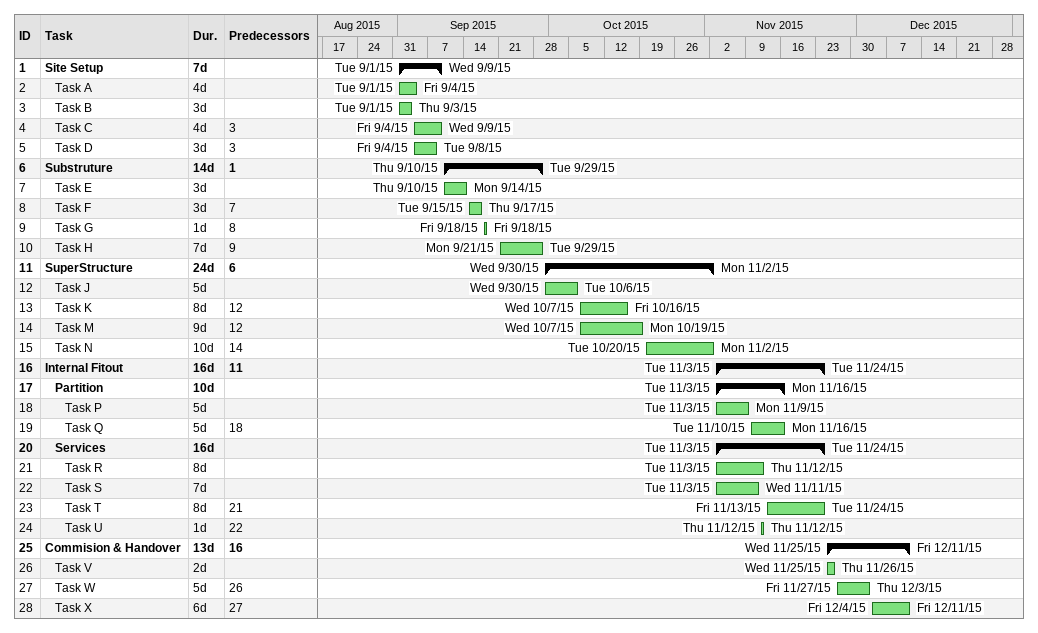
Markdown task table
| ID | Level | Task | Duration | Start | Finish | Predecessors |
|---|---|---|---|---|---|---|
| 1 | 1 | **Site Setup** | 7d | 2015-09-01 | 2015-09-09 |  |
| 2 | 2 | Task A | 4d | 2015-09-01 | 2015-09-04 |  |
| 3 | 2 | Task B | 3d | 2015-09-01 | 2015-09-03 |  |
| 4 | 2 | Task C | 4d | 2015-09-04 | 2015-09-09 | 3 |
| 5 | 2 | Task D | 3d | 2015-09-04 | 2015-09-08 | 3 |
| 6 | 1 | **Substruture** | 14d | 2015-09-10 | 2015-09-29 | 1 |
| 7 | 2 | Task E | 3d | 2015-09-10 | 2015-09-14 |  |
| 8 | 2 | Task F | 3d | 2015-09-15 | 2015-09-17 | 7 |
| 9 | 2 | Task G | 1d | 2015-09-18 | 2015-09-18 | 8 |
| 10 | 2 | Task H | 7d | 2015-09-21 | 2015-09-29 | 9 |
| 11 | 1 | **SuperStructure** | 24d | 2015-09-30 | 2015-11-02 | 6 |
| 12 | 2 | Task J | 5d | 2015-09-30 | 2015-10-06 |  |
| 13 | 2 | Task K | 8d | 2015-10-07 | 2015-10-16 | 12 |
| 14 | 2 | Task M | 9d | 2015-10-07 | 2015-10-19 | 12 |
| 15 | 2 | Task N | 10d | 2015-10-20 | 2015-11-02 | 14 |
| 16 | 1 | **Internal Fitout** | 16d | 2015-11-03 | 2015-11-24 | 11 |
| 17 | 2 | **Partition** | 10d | 2015-11-03 | 2015-11-16 |  |
| 18 | 3 | Task P | 5d | 2015-11-03 | 2015-11-09 |  |
| 19 | 3 | Task Q | 5d | 2015-11-10 | 2015-11-16 | 18 |
| 20 | 2 | **Services** | 16d | 2015-11-03 | 2015-11-24 |  |
| 21 | 3 | Task R | 8d | 2015-11-03 | 2015-11-12 |  |
| 22 | 3 | Task S | 7d | 2015-11-03 | 2015-11-11 |  |
| 23 | 3 | Task T | 8d | 2015-11-13 | 2015-11-24 | 21 |
| 24 | 3 | Task U | 1d | 2015-11-12 | 2015-11-12 | 22 |
| 25 | 1 | **Commision & Handover** | 13d | 2015-11-25 | 2015-12-11 | 16 |
| 26 | 2 | Task V | 2d | 2015-11-25 | 2015-11-26 |  |
| 27 | 2 | Task W | 5d | 2015-11-27 | 2015-12-03 | 26 |
| 28 | 2 | Task X | 6d | 2015-12-04 | 2015-12-11 | 27 |
